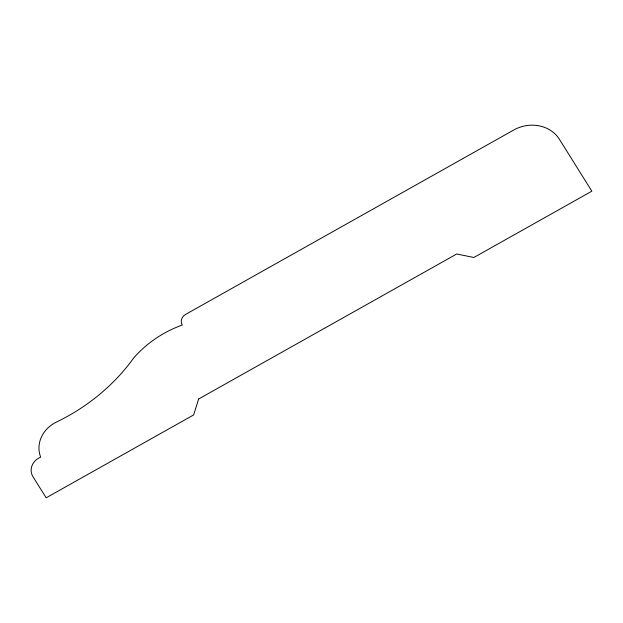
<?xml version="1.0" encoding="UTF-8"?>
<svg xmlns="http://www.w3.org/2000/svg" width="623" height="623" viewBox="0 0 623 623"><rect width="100%" height="100%" fill="white"/><g stroke="black" fill="none" stroke-linecap="round" stroke-linejoin="round"><path stroke-width="0.93" d="M198.636 399L193.644 414.941L46.164 497.808L32.762 476.369A14.921 13.348 -18.3 0 1 40.666 457.126A30.41 27.194 -18.3 0 1 56.179 422.199A192.756 172.353 -18.3 0 0 133.914 357.695A108.495 97.017 -18.3 0 1 182.282 325.019A8.496 7.601 -18.3 0 1 185.607 314.397L513.757 130.005A33.992 30.395 -18.3 0 1 559.454 139.35L591.85 191.183L473.862 257.486L456.729 253.982L198.636 399"/></g></svg>
